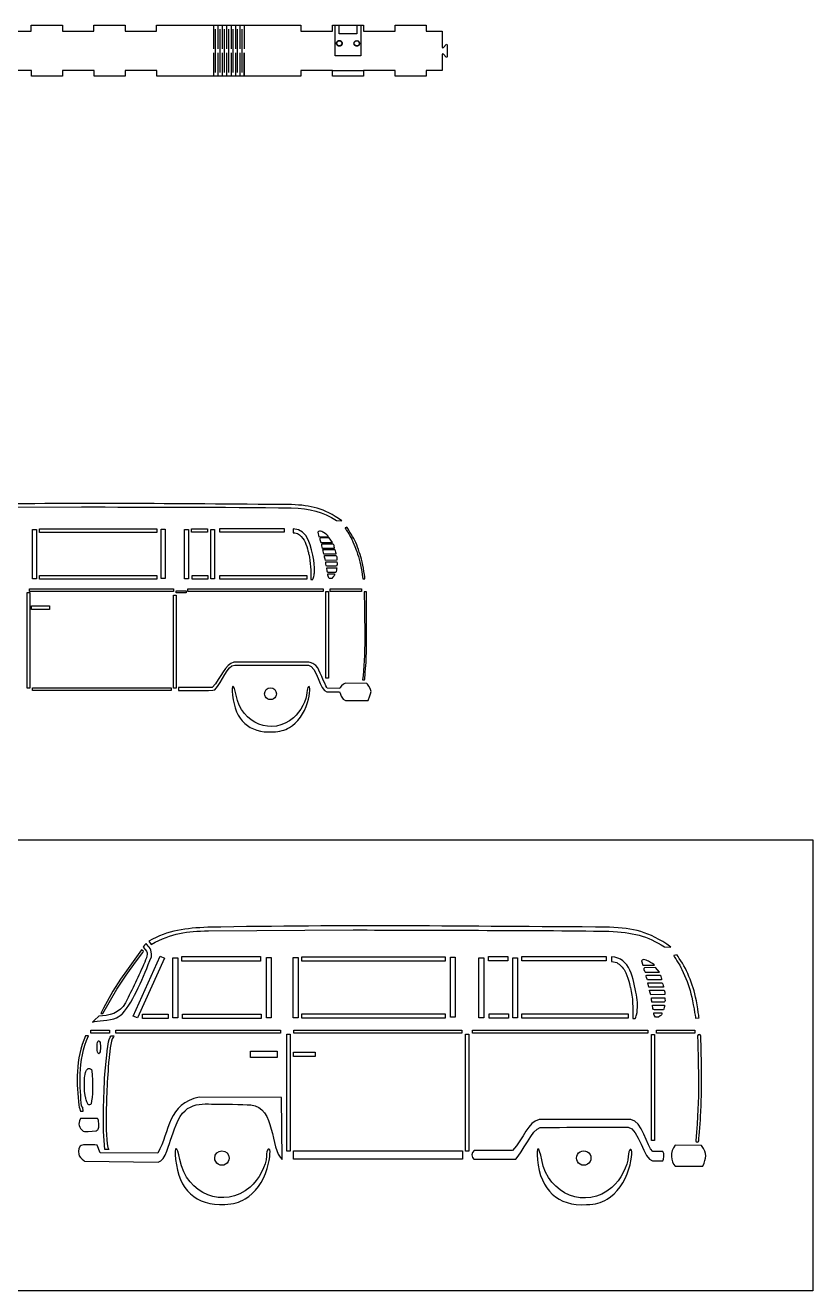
# Model space of a CAD drawing. Extents: x 299 to 1400, y -639 to 740.
# Drawn here: x 998 to 1400, y -639 to 6 of the extents above; entities that cross this region are included whole.
import ezdxf

# ---------------------------------------------------------------- set-up
doc = ezdxf.new("R2010")
doc.units = 0
doc.layers.add('Calque_1', color=7, linetype='CONTINUOUS')
doc.layers.add('Generic_Box', color=7, linetype='CONTINUOUS')

msp = doc.modelspace()

# ---------------------------------------------------------------- linework, layer by layer
at = {"layer": 'Calque_1', "color": 3}
for p, q in [((1156.00723, -9.399829), (1156.00723, 6.10017)), ((1156.00723, 6.10017), (1169.20723, 6.10017)), ((1158.157239, 1.706167), (1158.157239, 6.10014)), ((1158.157239, 6.10014), (1167.05724, 6.10014)), ((1167.05724, 1.706167), (1158.157239, 1.706167)), ((1167.05724, 6.10014), (1167.05724, 1.706167)), ((1169.20723, 6.10017), (1169.20723, -9.399829)), ((1158.20208, -4.56476), (1158.20208, -4.56476)), ((1167.08378, -4.59534), (1167.08378, -4.59534)), ((1169.20723, -9.399829), (1156.00723, -9.399829)), ((1154.6572, -16.89984), (1170.557231, -16.89984)), ((1154.6572, -19.899826), (1154.6572, -16.89984)), ((1170.557231, -16.89984), (1170.557231, -19.899826)), ((1170.557231, -19.899826), (1154.6572, -19.899826))]:
    msp.add_line(p, q, dxfattribs=at)
at = {"layer": 'Calque_1', "color": 1}
for p, q in [((1158.20208, -4.41476), (1158.20208, -4.41476)), ((1167.08378, -4.44534), (1167.08378, -4.44534))]:
    msp.add_line(p, q, dxfattribs=at)
at = {"layer": 'Calque_1', "color": 3}
for points in [[(1156.946343, -3.83976), (1156.687326, -3.391128), (1156.687326, -2.838392), (1156.946343, -2.38976)], [(1156.946343, -2.38976), (1157.205361, -1.941128), (1157.684045, -1.66476), (1158.20208, -1.66476)], [(1158.20208, -4.56476), (1157.684045, -4.56476), (1157.205361, -4.288392), (1156.946343, -3.83976)], [(1158.20208, -1.66476), (1158.720115, -1.66476), (1159.198799, -1.941128), (1159.457817, -2.38976)], [(1159.457817, -3.83976), (1159.198799, -4.288392), (1158.720115, -4.56476), (1158.20208, -4.56476)], [(1159.457817, -2.38976), (1159.716834, -2.838392), (1159.716834, -3.391128), (1159.457817, -3.83976)], [(1165.828043, -3.87034), (1165.569026, -3.421708), (1165.569026, -2.868972), (1165.828043, -2.42034)], [(1165.828043, -2.42034), (1166.087061, -1.971708), (1166.565745, -1.69534), (1167.08378, -1.69534)], [(1167.08378, -4.59534), (1166.565745, -4.59534), (1166.087061, -4.318972), (1165.828043, -3.87034)], [(1167.08378, -1.69534), (1167.601815, -1.69534), (1168.080499, -1.971708), (1168.339517, -2.42034)], [(1168.339517, -3.87034), (1168.080499, -4.318972), (1167.601815, -4.59534), (1167.08378, -4.59534)], [(1168.339517, -2.42034), (1168.598534, -2.868972), (1168.598534, -3.421708), (1168.339517, -3.87034)]]:
    msp.add_open_spline(points, degree=3, dxfattribs=at)
at = {"layer": 'Calque_1', "color": 1}
for points in [[(1157.076247, -3.76476), (1156.844024, -3.362539), (1156.844024, -2.866981), (1157.076247, -2.46476)], [(1157.076247, -2.46476), (1157.30847, -2.062539), (1157.737635, -1.81476), (1158.20208, -1.81476)], [(1158.20208, -4.41476), (1157.737635, -4.41476), (1157.30847, -4.166981), (1157.076247, -3.76476)], [(1158.20208, -1.81476), (1158.666525, -1.81476), (1159.09569, -2.062539), (1159.327913, -2.46476)], [(1159.327913, -3.76476), (1159.09569, -4.166981), (1158.666525, -4.41476), (1158.20208, -4.41476)], [(1159.327913, -2.46476), (1159.560136, -2.866981), (1159.560136, -3.362539), (1159.327913, -3.76476)], [(1165.957947, -3.79534), (1165.725724, -3.393119), (1165.725724, -2.897561), (1165.957947, -2.49534)], [(1165.957947, -2.49534), (1166.19017, -2.093119), (1166.619335, -1.84534), (1167.08378, -1.84534)], [(1167.08378, -4.44534), (1166.619335, -4.44534), (1166.19017, -4.197561), (1165.957947, -3.79534)], [(1167.08378, -1.84534), (1167.548225, -1.84534), (1167.97739, -2.093119), (1168.209613, -2.49534)], [(1168.209613, -3.79534), (1167.97739, -4.197561), (1167.548225, -4.44534), (1167.08378, -4.44534)], [(1168.209613, -2.49534), (1168.441836, -2.897561), (1168.441836, -3.393119), (1168.209613, -3.79534)]]:
    msp.add_open_spline(points, degree=3, dxfattribs=at)
at = {"layer": 'Generic_Box', "color": 1}
for p, q in [((984.84927, 3.100168), (1000.94927, 3.100168)), ((1000.94927, 3.100168), (1000.94927, 6.100168)), ((1000.94927, 6.100168), (1016.84927, 6.100168)), ((1016.84927, 6.100168), (1016.84927, 3.100168)), ((1016.84927, 3.100168), (1032.94927, 3.100168)), ((1032.94927, 3.100168), (1032.94927, 6.100168)), ((1032.94927, 6.100168), (1048.84927, 6.100168)), ((1048.84927, 6.100168), (1048.84927, 3.100168)), ((1048.84927, 3.100168), (1064.94927, 3.100168)), ((1064.94927, 3.100168), (1064.94927, 6.100168)), ((1064.94927, 6.100168), (1093.94927, 6.100168)), ((1093.94927, 6.100168), (1109.65727, 6.100168)), ((1093.94927, 6.100168), (1093.94927, -5.899832)), ((1095.07127, -17.899832), (1095.07127, 4.100168)), ((1096.19327, 6.100168), (1096.19327, -5.899832)), ((1097.31527, -17.899832), (1097.31527, 4.100168)), ((1098.43727, 6.100168), (1098.43727, -5.899832)), ((1099.55927, -17.899832), (1099.55927, 4.100168)), ((1100.68127, 6.100168), (1100.68127, -5.899832)), ((1101.80327, -17.899832), (1101.80327, 4.100168)), ((1102.92527, 6.100168), (1102.92527, -5.899832)), ((1104.04727, -17.899832), (1104.04727, 4.100168)), ((1105.16927, 6.100168), (1105.16927, -5.899832)), ((1106.29127, -17.899832), (1106.29127, 4.100168)), ((1107.41327, 6.100168), (1107.41327, -5.899832)), ((1108.53527, -17.899832), (1108.53527, 4.100168)), ((1109.65727, 6.100168), (1138.55727, 6.100168)), ((1109.65727, 6.100168), (1109.65727, -5.899832)), ((1138.55727, 6.100168), (1138.55727, 3.100168)), ((1138.55727, 3.100168), (1154.65727, 3.100168)), ((1154.65727, 3.100168), (1154.65727, 6.100168)), ((1154.65727, 6.100168), (1170.55727, 6.100168)), ((1170.55727, 6.100168), (1170.55727, 3.100168)), ((1170.55727, 3.100168), (1186.65727, 3.100168)), ((1186.65727, 3.100168), (1186.65727, 6.100168)), ((1186.65727, 6.100168), (1202.55727, 6.100168)), ((1202.55727, 6.100168), (1202.55727, 3.100168)), ((1202.55727, 3.100168), (1210.65727, 3.100168)), ((1210.65727, 3.100168), (1210.65727, 3.100168)), ((1210.65727, 3.100168), (1210.65727, 0.100168)), ((1210.65727, 0.100168), (1210.65727, -1.899832)), ((1210.65727, -1.899832), (1210.65727, -4.974832)), ((1211.34327, -5.224832), (1212.66527, -3.648832)), ((1213.16527, -3.826832), (1213.16527, -9.976832)), ((1093.94927, -7.899832), (1093.94927, -19.899832)), ((1096.19327, -7.899832), (1096.19327, -19.899832)), ((1098.43727, -7.899832), (1098.43727, -19.899832)), ((1100.68127, -7.899832), (1100.68127, -19.899832)), ((1102.92527, -7.899832), (1102.92527, -19.899832)), ((1105.16927, -7.899832), (1105.16927, -19.899832)), ((1107.41327, -7.899832), (1107.41327, -19.899832)), ((1109.65727, -7.899832), (1109.65727, -19.899832)), ((1109.65727, -19.899832), (1109.65727, -7.899832)), ((1210.65727, -8.828832), (1210.65727, -11.903832)), ((1210.65727, -11.903832), (1210.65727, -16.899832)), ((1212.66527, -10.154832), (1211.34327, -8.578832)), ((1001.04927, -16.899832), (984.94927, -16.899832)), ((1001.04927, -19.899832), (1001.04927, -16.899832)), ((1033.04927, -16.899832), (1016.94927, -16.899832)), ((1016.94927, -16.899832), (1016.94927, -19.899832)), ((1033.04927, -19.899832), (1033.04927, -16.899832)), ((1065.04927, -16.899832), (1048.94927, -16.899832)), ((1048.94927, -16.899832), (1048.94927, -19.899832)), ((1065.04927, -19.899832), (1065.04927, -16.899832)), ((1154.65727, -16.899832), (1138.55727, -16.899832)), ((1138.55727, -16.899832), (1138.55727, -19.899832)), ((1154.65727, -19.899832), (1154.65727, -16.899832)), ((1186.65727, -16.899832), (1170.55727, -16.899832)), ((1170.55727, -16.899832), (1170.55727, -19.899832)), ((1186.65727, -19.899832), (1186.65727, -16.899832)), ((1210.65727, -16.899832), (1202.55727, -16.899832)), ((1202.55727, -16.899832), (1202.55727, -19.899832)), ((1016.94927, -19.899832), (1001.04927, -19.899832)), ((1048.94927, -19.899832), (1033.04927, -19.899832)), ((1093.94927, -19.899832), (1065.04927, -19.899832)), ((1109.65727, -19.899832), (1093.94927, -19.899832)), ((1138.55727, -19.899832), (1109.65727, -19.899832)), ((1170.55727, -19.899832), (1154.65727, -19.899832)), ((1202.55727, -19.899832), (1186.65727, -19.899832)), ((966.20162, -239.8259), (1026.5833, -239.47154)), ((1001.6025, -251.02686), (1003.586875, -251.02686)), ((1001.6025, -276.162278), (1001.6025, -251.02686)), ((1003.586875, -251.02686), (1003.586875, -276.162278)), ((1005.227613, -252.518844), (1005.227613, -250.67621)), ((1005.227613, -250.67621), (1065.1368, -250.67621)), ((1065.1368, -250.67621), (1065.1368, -252.518844)), ((1067.2841, -250.82642), (1069.268475, -250.82642)), ((1067.2841, -275.961838), (1067.2841, -250.82642)), ((1069.268475, -250.82642), (1069.268475, -275.961838)), ((1079.2444, -251.09369), (1081.228775, -251.09369)), ((1079.2444, -276.229108), (1079.2444, -251.09369)), ((1081.228775, -251.09369), (1081.228775, -276.229108)), ((1082.744496, -252.464481), (1082.744496, -250.62183)), ((1082.744496, -250.62183), (1090.8549, -250.62183)), ((1090.8549, -250.62183), (1090.8549, -252.464481)), ((1092.541, -251.09363), (1094.525375, -251.09363)), ((1092.541, -276.229048), (1092.541, -251.09363)), ((1094.525375, -251.09363), (1094.525375, -276.229048)), ((1097.154749, -252.369991), (1097.154749, -250.52734)), ((1097.154749, -250.52734), (1130.0698, -250.52734)), ((1130.0698, -250.52734), (1130.0698, -252.369991)), ((1134.6373, -250.78719), (1134.6373, -252.72433)), ((1134.6373, -250.78719), (1134.6373, -250.78719)), ((1156.7961, -246.53494), (1159.5364, -246.62944)), ((1162.0545, -249.86362), (1161.0856, -250.19769)), ((1065.1368, -252.518844), (1005.227613, -252.518844)), ((1090.8549, -252.464481), (1082.744496, -252.464481)), ((1130.0698, -252.369991), (1097.154749, -252.369991)), ((1147.1795, -252.33415), (1147.7539, -254.71225)), ((1147.7539, -254.71225), (1152.5961, -254.59378)), ((1153.0707, -255.26044), (1148.5456, -255.26644)), ((1148.8223, -257.636), (1154.7775, -257.634)), ((1148.8223, -257.63525), (1148.8223, -257.636)), ((1154.7775, -257.634), (1153.0707, -255.26044)), ((1149.3258, -259.35165), (1149.1823, -258.78607)), ((1149.6599, -260.75482), (1149.3258, -259.35165)), ((1149.3782, -258.39691), (1155.0888, -258.39951)), ((1155.6066, -260.77152), (1149.6599, -260.75482)), ((1150.328, -263.56076), (1149.836, -261.25116)), ((1149.836, -261.25116), (1155.9073, -261.25516)), ((1156.375, -263.57786), (1150.328, -263.56076)), ((1150.5661, -264.35891), (1156.6369, -264.35673)), ((1155.9073, -261.25516), (1155.9073, -261.25596)), ((1156.8906, -266.70944), (1151.1501, -266.82755)), ((1151.3535, -267.4982), (1156.9655, -267.5253)), ((1151.3535, -267.49825), (1151.3535, -267.4982)), ((1156.7256, -269.82774), (1151.5875, -269.82774)), ((1151.8698, -270.51773), (1156.8434, -270.52473)), ((1151.9179, -272.34403), (1151.8698, -270.51773)), ((1003.586875, -276.162278), (1001.6025, -276.162278)), ((1005.227613, -276.371444), (1005.227613, -274.52881)), ((1005.227613, -274.52881), (1065.1368, -274.52881)), ((1065.1368, -276.371444), (1005.227613, -276.371444)), ((1065.1368, -274.52881), (1065.1368, -276.371444)), ((1069.268475, -275.961838), (1067.2841, -275.961838)), ((1081.228775, -276.229108), (1079.2444, -276.229108)), ((1083.051596, -276.418701), (1083.051596, -274.57605)), ((1083.051596, -274.57605), (1091.162, -274.57605)), ((1091.162, -276.418701), (1083.051596, -276.418701)), ((1091.162, -274.57605), (1091.162, -276.418701)), ((1094.525375, -276.229048), (1092.541, -276.229048)), ((1097.202041, -276.418761), (1097.202041, -274.57611)), ((1097.202041, -274.57611), (1141.6926, -274.57611)), ((1141.6926, -276.418761), (1097.202041, -276.418761)), ((1141.6926, -274.57611), (1141.6926, -276.418761)), ((1143.6142, -276.53683), (1144.6064, -276.53683)), ((1156.3876, -272.98588), (1152.5685, -272.96518)), ((1154.364, -275.98584), (1153.089, -275.99484)), ((1154.9538, -275.32032), (1154.364, -275.98584)), ((1155.7567, -273.73738), (1155.7567, -273.73756)), ((1170.2229, -276.29), (1171.2753, -276.2733)), ((998.9198, -283.10522), (1000.256148, -283.10522)), ((998.9198, -331.881908), (998.9198, -283.10522)), ((1000.0778, -281.33508), (1073.569255, -281.33508)), ((1000.0778, -282.63508), (1000.0778, -281.33508)), ((1073.569255, -282.63508), (1000.0778, -282.63508)), ((1000.256148, -283.10522), (1000.256148, -331.881908)), ((1073.569255, -281.33508), (1073.569255, -282.63508)), ((1074.952, -282.37836), (1080.000228, -282.37836)), ((1074.952, -283.364384), (1074.952, -282.37836)), ((1080.000228, -283.364384), (1074.952, -283.364384)), ((1080.000228, -282.37836), (1080.000228, -283.364384)), ((1080.8918, -281.33508), (1149.898018, -281.33508)), ((1080.8918, -282.63508), (1080.8918, -281.33508)), ((1149.898018, -282.63508), (1080.8918, -282.63508)), ((1149.898018, -281.33508), (1149.898018, -282.63508)), ((1151.3691, -282.64288), (1152.6691, -282.64288)), ((1151.3691, -326.883858), (1151.3691, -282.64288)), ((1152.6691, -282.64288), (1152.6691, -326.883858)), ((1153.4417, -281.33508), (1169.552935, -281.33508)), ((1153.4417, -282.63508), (1153.4417, -281.33508)), ((1169.552935, -282.63508), (1153.4417, -282.63508)), ((1169.552935, -281.33508), (1169.552935, -282.63508)), ((1171.9775, -282.83768), (1170.8578, -282.90448)), ((1001.1208, -289.9621), (1010.286695, -289.9621)), ((1001.1208, -291.81675), (1001.1208, -289.9621)), ((1010.286695, -289.9621), (1010.286695, -291.81675)), ((1073.6193, -284.47357), (1074.955648, -284.47357)), ((1073.6193, -331.881907), (1073.6193, -284.47357)), ((1074.955648, -284.47357), (1074.955648, -331.881907)), ((1010.286695, -291.81675), (1001.1208, -291.81675)), ((1142.6985, -318.732), (1104.3775, -318.729)), ((1152.6691, -326.883858), (1151.3691, -326.883858)), ((1170.0945, -327.67243), (1171.112, -327.68143)), ((1170.0945, -327.67243), (1170.0945, -327.67243)), ((1000.256148, -331.881908), (998.9198, -331.881908)), ((1001.6747, -331.77258), (1072.356249, -331.77258)), ((1001.6747, -333.07258), (1001.6747, -331.77258)), ((1072.356249, -333.07258), (1001.6747, -333.07258)), ((1072.356249, -331.77258), (1072.356249, -333.07258)), ((1074.955648, -331.881907), (1073.6193, -331.881907)), ((1076.1704, -331.64699), (1076.1393, -333.08465)), ((1093.3125, -331.67939), (1076.1704, -331.64699)), ((1126.08561, -334.79242), (1126.08561, -334.79242)), ((1151.7872, -333.75281), (1158.3461, -333.88645)), ((1158.463, -332.09908), (1151.9376, -332.03918)), ((1172.2274, -329.5099), (1161.3362, -329.4932)), ((1132.7778, -351.99238), (1132.7778, -351.99237)), ((969.84344, -409.36267), (1399.74343, -409.36267)), ((1399.74343, -409.36267), (1399.74343, -639.26268)), ((1091.48076, -455.682063), (1165.1729, -455.249551)), ((1060.992015, -461.059508), (1062.130806, -462.659763)), ((1324.089588, -463.870737), (1327.433955, -463.986079)), ((1057.265284, -465.48692), (1050.435712, -474.947095)), ((1053.010232, -499.206518), (1066.843084, -468.709516)), ((1054.105325, -471.766506), (1057.856465, -466.750963)), ((1069.060015, -469.651341), (1055.227163, -500.148343)), ((1058.325357, -466.139337), (1057.265284, -465.48692)), ((1057.856465, -466.750963), (1058.325357, -466.139337)), ((1066.843084, -468.709516), (1069.060015, -469.651341)), ((1073.29745, -469.488386), (1075.719257, -469.488386)), ((1073.29745, -500.167254), (1073.29745, -469.488386)), ((1075.719257, -469.488386), (1075.719257, -500.167254)), ((1077.810202, -471.137729), (1077.810202, -468.888693)), ((1077.810202, -468.888693), (1117.980991, -468.888693)), ((1117.980991, -468.888693), (1117.980991, -471.137729)), ((1121.061378, -469.349152), (1123.483185, -469.349152)), ((1121.061378, -500.028021), (1121.061378, -469.349152)), ((1123.483185, -469.349152), (1123.483185, -500.028021)), ((1134.685252, -469.353324), (1137.10706, -469.353324)), ((1134.685252, -500.032193), (1134.685252, -469.353324)), ((1137.10706, -469.353324), (1137.10706, -500.032193)), ((1139.109723, -471.174359), (1139.109723, -468.925344)), ((1139.109723, -468.925344), (1212.22519, -468.925344)), ((1212.22519, -468.925344), (1212.22519, -471.174359)), ((1214.845715, -469.10868), (1217.267522, -469.10868)), ((1214.845715, -499.787548), (1214.845715, -469.10868)), ((1217.267522, -469.10868), (1217.267522, -499.787548)), ((1229.442523, -469.434898), (1231.86433, -469.434898)), ((1229.442523, -500.113767), (1229.442523, -469.434898)), ((1231.86433, -469.434898), (1231.86433, -500.113767)), ((1234.243356, -471.108005), (1234.243356, -468.858969)), ((1234.243356, -468.858969), (1244.141604, -468.858969)), ((1244.141604, -471.108005), (1234.243356, -471.108005)), ((1244.141604, -468.858969), (1244.141604, -471.108005)), ((1246.728567, -469.434824), (1249.150374, -469.434824)), ((1246.728567, -500.113692), (1246.728567, -469.434824)), ((1249.150374, -469.434824), (1249.150374, -500.113692)), ((1251.301083, -470.992685), (1251.301083, -468.743649)), ((1251.301083, -468.743649), (1294.411824, -468.743649)), ((1294.411824, -470.992685), (1251.301083, -470.992685)), ((1294.411824, -468.743649), (1294.411824, -470.992685)), ((1297.04614, -469.060793), (1297.04614, -471.425156)), ((1297.04675, -469.060793), (1297.04614, -469.060793)), ((1312.353121, -470.948925), (1313.054141, -473.322332)), ((1330.507141, -467.933536), (1328.795476, -468.341283)), ((1050.435712, -474.947095), (1046.562285, -480.370409)), ((1049.416402, -478.290798), (1054.105325, -471.766506)), ((1117.980991, -471.137729), (1077.810202, -471.137729)), ((1212.22519, -471.174359), (1139.109723, -471.174359)), ((1313.054141, -473.322332), (1318.963747, -473.177735)), ((1319.509527, -474.515335), (1313.986922, -474.522659)), ((1314.324617, -476.885643), (1321.592571, -476.883202)), ((1314.324617, -476.884728), (1314.324617, -476.885643)), ((1321.592571, -476.883202), (1319.509527, -474.515335)), ((1046.562285, -480.370409), (1042.647973, -486.48693)), ((1044.60519, -485.549065), (1049.416402, -478.290798)), ((1314.972548, -479.50976), (1314.797415, -478.819457)), ((1315.380296, -480.693223), (1314.972548, -479.50976)), ((1315.036499, -478.344471), (1322.005934, -478.347632)), ((1322.637876, -480.713606), (1315.380296, -480.693223)), ((1316.195671, -484.492152), (1315.595215, -482.202352)), ((1315.595215, -482.202352), (1323.004862, -482.207234)), ((1323.004862, -482.207234), (1323.004862, -482.208211)), ((1037.592185, -497.822874), (1044.60519, -485.549065)), ((1042.647973, -486.48693), (1037.795998, -495.213169)), ((1323.575661, -484.513024), (1316.195671, -484.492152)), ((1316.486257, -485.945317), (1323.895294, -485.942656)), ((1324.204919, -488.285074), (1317.198993, -488.429232)), ((1317.44723, -489.857992), (1324.29633, -489.891069)), ((1317.44723, -489.858053), (1317.44723, -489.857992)), ((1037.795998, -495.213169), (1036.450465, -497.822874)), ((1324.003547, -492.17213), (1317.732813, -492.17213)), ((1318.077343, -493.601854), (1324.147315, -493.610398)), ((1318.136046, -495.301766), (1318.077343, -493.601854)), ((1323.591039, -496.085171), (1318.930063, -496.059906)), ((1033.31101, -501.288863), (1032.16929, -502.226729)), ((1035.471918, -499.168498), (1033.31101, -501.288863)), ((1036.450465, -497.822874), (1037.592185, -497.822874)), ((1044.544046, -500.085981), (1044.544046, -500.085981)), ((1055.227163, -500.148343), (1053.010232, -499.206518)), ((1057.700494, -500.518154), (1057.700494, -498.269118)), ((1057.700494, -498.269118), (1070.770166, -498.269118)), ((1070.770166, -500.518154), (1057.700494, -500.518154)), ((1070.770166, -498.269118), (1070.770166, -500.518154)), ((1075.719257, -500.167254), (1073.29745, -500.167254)), ((1078.218073, -500.496922), (1078.218073, -498.247886)), ((1078.218073, -498.247886), (1118.388862, -498.247886)), ((1118.388862, -500.496922), (1078.218073, -500.496922)), ((1118.388862, -498.247886), (1118.388862, -500.496922)), ((1123.483185, -500.028021), (1121.061378, -500.028021)), ((1137.10706, -500.032193), (1134.685252, -500.032193)), ((1139.109723, -500.287493), (1139.109723, -498.038478)), ((1139.109723, -498.038478), (1212.22519, -498.038478)), ((1212.22519, -500.287493), (1139.109723, -500.287493)), ((1212.22519, -498.038478), (1212.22519, -500.287493)), ((1217.267522, -499.787548), (1214.845715, -499.787548)), ((1231.86433, -500.113767), (1229.442523, -500.113767)), ((1234.618153, -500.345175), (1234.618153, -498.096139)), ((1234.618153, -498.096139), (1244.5164, -498.096139)), ((1244.5164, -500.345175), (1234.618153, -500.345175)), ((1244.5164, -498.096139), (1244.5164, -500.345175)), ((1249.150374, -500.113692), (1246.728567, -500.113692)), ((1251.358716, -500.345249), (1251.358716, -498.096213)), ((1251.358716, -498.096213), (1305.656698, -498.096213)), ((1305.656698, -500.345249), (1251.358716, -500.345249)), ((1305.656698, -498.096213), (1305.656698, -500.345249)), ((1308.001892, -500.489346), (1309.212811, -500.489346)), ((1321.12136, -499.816839), (1319.565301, -499.827824)), ((1321.976155, -499.118245), (1321.12136, -499.816839)), ((1322.821064, -497.601662), (1322.821064, -497.601882)), ((1339.946987, -500.188079), (1341.760558, -500.167696)), ((1030.192424, -509.345646), (1028.747791, -509.346158)), ((1031.376615, -506.345832), (1040.832927, -506.345832)), ((1031.376615, -507.932523), (1031.376615, -506.345832)), ((1040.832927, -507.932523), (1031.376615, -507.932523)), ((1040.832927, -506.345832), (1040.832927, -507.932523)), ((1041.786709, -509.284924), (1043.213768, -509.32569)), ((1044.123361, -506.345832), (1128.194671, -506.345832)), ((1044.123361, -507.932538), (1044.123361, -506.345832)), ((1128.194671, -507.932538), (1044.123361, -507.932538)), ((1128.194671, -506.345832), (1128.194671, -507.932538)), ((1131.411305, -508.506366), (1133.042234, -508.506366)), ((1131.411305, -568.040434), (1131.411305, -508.506366)), ((1133.042234, -508.506366), (1133.042234, -568.040434)), ((1135.026365, -506.345832), (1220.721326, -506.345832)), ((1135.026365, -507.89999), (1135.026365, -506.345832)), ((1220.721326, -507.89999), (1135.026365, -507.89999)), ((1220.721326, -506.345832), (1220.721326, -507.89999)), ((1222.577435, -508.44649), (1224.208312, -508.44649)), ((1222.577435, -568.040439), (1222.577435, -508.44649)), ((1224.208312, -508.44649), (1224.208312, -568.040439)), ((1226.205921, -506.345832), (1315.670858, -506.345832)), ((1226.205921, -507.932542), (1226.205921, -506.345832)), ((1315.670858, -507.932542), (1226.205921, -507.932542)), ((1315.670858, -506.345832), (1315.670858, -507.932542)), ((1317.466391, -508.587921), (1319.052961, -508.587921)), ((1317.466391, -562.585955), (1317.466391, -508.587921)), ((1319.052961, -508.587921), (1319.052961, -562.585955)), ((1319.99575, -506.345832), (1339.658518, -506.345832)), ((1319.99575, -507.932538), (1319.99575, -506.345832)), ((1339.658518, -507.932538), (1319.99575, -507.932538)), ((1339.658518, -506.345832), (1339.658518, -507.932538)), ((1036.327888, -515.112544), (1036.327888, -515.112544)), ((1042.357508, -510.752847), (1042.357142, -510.752847)), ((1038.550717, -528.874413), (1039.671934, -517.477309)), ((1112.890421, -517.089276), (1126.437019, -517.089276)), ((1112.890421, -520.413152), (1112.890421, -517.089276)), ((1126.437019, -520.413152), (1112.890421, -520.413152)), ((1126.437019, -517.089276), (1126.437019, -520.413152)), ((1134.743223, -517.619371), (1145.929632, -517.619371)), ((1134.743223, -519.883052), (1134.743223, -517.619371)), ((1145.929632, -519.883052), (1134.743223, -519.883052)), ((1145.929632, -517.619371), (1145.929632, -519.883052)), ((1030.07636, -525.999631), (1030.075872, -525.999619)), ((1128.638835, -540.720019), (1086.723858, -540.556918)), ((1129.031694, -572.341237), (1128.638835, -540.720019)), ((1026.101636, -547.637119), (1027.420808, -547.650545)), ((1027.420808, -547.650545), (1027.363448, -545.791816)), ((1037.81638, -558.131744), (1037.837127, -547.264731)), ((1026.163635, -551.524135), (1026.163635, -551.524086)), ((1306.884215, -551.990706), (1260.116043, -551.986883)), ((1038.611495, -567.224951), (1037.81638, -558.131744)), ((1036.165127, -568.937532), (1034.581974, -565.012228)), ((1040.650115, -567.306483), (1038.611495, -567.224951)), ((1134.77349, -567.906966), (1221.035923, -567.906966)), ((1134.77349, -572.186756), (1134.77349, -567.906966)), ((1221.035923, -567.906966), (1221.035923, -572.186756)), ((1246.611893, -567.793053), (1226.952463, -567.739593)), ((1319.052961, -562.585955), (1317.466391, -562.585955)), ((1342.922293, -565.145121), (1329.630622, -565.125055)), ((1340.038031, -562.781978), (1340.038031, -562.781978)), ((1028.173575, -573.142194), (1065.684966, -573.631535)), ((1065.654455, -569.105101), (1036.165127, -568.937532)), ((1101.975199, -571.592849), (1101.975199, -571.592849)), ((1133.042234, -568.040434), (1131.411305, -568.040434)), ((1221.035923, -572.186756), (1134.77349, -572.186756)), ((1224.208312, -568.040439), (1222.577435, -568.040439)), ((1226.8281, -572.155019), (1248.242887, -572.155019)), ((1286.609329, -571.592849), (1286.609329, -571.592849)), ((1317.976412, -572.970122), (1323.265182, -573.003687)), ((1323.207821, -568.34574), (1318.160088, -568.232717)), ((1110.155541, -592.423009), (1110.155541, -592.422996)), ((1294.776735, -592.586134), (1294.776735, -592.586122)), ((1399.74343, -639.26268), (969.84344, -639.26268))]:
    msp.add_line(p, q, dxfattribs=at)
for points in [[(1210.65727, -4.974832), (1210.65727, -5.336832), (1211.11127, -5.501832), (1211.34327, -5.224832)], [(1212.66527, -3.648832), (1212.83227, -3.448832), (1213.16527, -3.568832), (1213.16527, -3.826832)], [(1211.34327, -8.578832), (1211.10927, -8.300832), (1210.65727, -8.465832), (1210.65727, -8.828832)], [(1213.16527, -9.976832), (1213.16527, -10.236832), (1212.84227, -10.354832), (1212.66527, -10.154832)], [(1133.7868, -238.31396), (1071.8889, -237.96844), (1024.0715, -237.283), (965.89452, -238.38486)], [(1159.5364, -246.62944), (1149.9975, -239.95709), (1143.9037, -238.84647), (1133.7868, -238.31396)], [(1026.5833, -239.47154), (1057.6572, -239.71164), (1099.9025, -239.52964), (1133.6, -240.02817)], [(1133.6, -240.02817), (1143.3819, -240.42211), (1149.6228, -241.97279), (1156.7961, -246.53494)], [(1145.1509, -266.67318), (1143.7523, -260.19269), (1142.5509, -250.86638), (1134.6373, -250.78719)], [(1161.0856, -250.19769), (1161.0856, -250.19769), (1163.5829, -253.99863), (1164.5601, -256.04419)], [(1166.0301, -256.57876), (1164.9209, -254.22587), (1162.0545, -249.86362), (1162.0545, -249.86362)], [(1134.6373, -252.72433), (1134.6373, -252.72433), (1136.1932, -252.79433), (1136.8579, -253.14955)], [(1136.8579, -253.14955), (1138.2624, -253.90014), (1139.3785, -255.19457), (1140.2124, -256.55132)], [(1140.2124, -256.55132), (1141.5084, -258.66009), (1142.5748, -263.59114), (1142.5748, -263.59114)], [(1148.0563, -251.90153), (1147.7956, -251.90653), (1147.1795, -252.33415), (1147.1795, -252.33415)], [(1150.1715, -252.58591), (1149.6424, -252.31528), (1148.7972, -251.88827), (1148.0563, -251.90153)], [(1148.2567, -255.67594), (1148.1445, -256.14824), (1148.5232, -257.00859), (1148.8223, -257.63525)], [(1148.5456, -255.26644), (1148.2497, -255.26686), (1148.2493, -255.52019), (1148.2567, -255.67594)], [(1152.5961, -254.59378), (1152.5961, -254.59378), (1151.2254, -253.12501), (1150.1715, -252.58591)], [(1164.5601, -256.04419), (1166.1063, -259.2808), (1167.3719, -262.66932), (1168.3019, -266.13363)], [(1169.5046, -266.20047), (1168.5991, -262.91294), (1167.4842, -259.66313), (1166.0301, -256.57876)], [(1142.5748, -263.59114), (1143.6361, -267.88079), (1143.6142, -272.16201), (1143.6142, -276.53683)], [(1149.1823, -258.78607), (1149.1613, -258.70427), (1149.2283, -258.39684), (1149.3782, -258.39691)], [(1151.1501, -266.82755), (1150.9077, -265.98575), (1150.6743, -265.58679), (1150.5661, -264.35891)], [(1155.0888, -258.39951), (1155.4371, -259.37799), (1155.5487, -260.01784), (1155.6066, -260.77152)], [(1155.9073, -261.25596), (1156.237, -262.00785), (1156.3933, -263.24661), (1156.375, -263.57786)], [(1156.6369, -264.35673), (1157.0432, -265.16418), (1156.9643, -265.84402), (1156.8906, -266.70944)], [(1145.5041, -272.85156), (1145.5041, -272.85156), (1145.4521, -268.68387), (1145.1509, -266.67318)], [(1151.5875, -269.82774), (1151.4985, -269.35764), (1151.2034, -268.06563), (1151.3535, -267.49825)], [(1156.8434, -270.52473), (1156.8874, -271.45828), (1156.6432, -272.16618), (1156.3876, -272.98588)], [(1156.9655, -267.5253), (1157.0125, -268.41568), (1157.1754, -269.29822), (1156.7256, -269.82774)], [(1168.3019, -266.13363), (1169.1924, -269.45076), (1170.2229, -276.29), (1170.2229, -276.29)], [(1171.2753, -276.2733), (1171.2753, -276.2733), (1170.4081, -269.48105), (1169.5046, -266.20047)], [(1144.6064, -276.53683), (1144.6064, -276.53683), (1145.0358, -275.51328), (1145.1734, -274.97767)], [(1145.1734, -274.97767), (1145.3519, -274.28302), (1145.5041, -272.85156), (1145.5041, -272.85156)], [(1152.5685, -272.96518), (1152.1302, -272.81792), (1152.1216, -272.73706), (1151.9179, -272.34403)], [(1153.089, -275.99484), (1152.5657, -275.2356), (1152.2835, -274.55127), (1152.3086, -273.70538)], [(1152.3086, -273.70538), (1153.4496, -273.63608), (1154.7304, -273.67088), (1155.7567, -273.73738)], [(1155.7567, -273.73756), (1155.8167, -274.45557), (1155.387, -274.79233), (1154.9538, -275.32032)], [(1170.8578, -282.90448), (1171.0735, -297.408), (1171.6895, -316.2122), (1170.0945, -327.67243)], [(1171.9771, -305.82285), (1172.1803, -297.35981), (1171.9771, -290.91229), (1171.9775, -282.83768)], [(1171.9101, -317.44909), (1172.0721, -313.577), (1171.9771, -305.82285), (1171.9771, -305.82285)], [(1104.3775, -318.729), (1099.8892, -319.64301), (1097.9543, -326.52336), (1093.3125, -331.67939)], [(1094.6488, -332.80927), (1098.6557, -328.6876), (1100.816, -320.26494), (1104.792, -320.28912)], [(1104.792, -320.28912), (1104.792, -320.28912), (1140.4849, -320.16316), (1142.3768, -320.28912)], [(1142.3768, -320.28912), (1146.59, -320.62584), (1148.3738, -333.68326), (1151.7872, -333.75281)], [(1147.1555, -321.55797), (1146.3843, -319.75021), (1142.6985, -318.732), (1142.6985, -318.732)], [(1151.9376, -332.03918), (1151.9376, -332.03918), (1148.3148, -324.2758), (1147.1555, -321.55797)], [(1171.112, -327.68143), (1171.112, -327.68143), (1171.7671, -320.86724), (1171.9101, -317.44909)], [(1076.1393, -333.08465), (1076.1393, -333.08465), (1094.028, -333.44792), (1094.6488, -332.80927)], [(1105.483, -335.58835), (1104.3174, -329.44871), (1103.0324, -329.39241), (1103.6711, -335.50895)], [(1103.6711, -335.50895), (1105.0138, -348.36862), (1112.1447, -354.89341), (1124.1945, -354.28802)], [(1134.8444, -347.06928), (1123.9785, -356.37912), (1108.2637, -350.23427), (1105.483, -335.58835)], [(1120.03799, -334.79242), (1120.037991, -333.122416), (1121.391796, -331.768611), (1123.0618, -331.768611)], [(1121.549895, -337.411116), (1120.614325, -336.870964), (1120.03799, -335.872723), (1120.03799, -334.79242)], [(1123.0618, -331.768611), (1124.731804, -331.768611), (1126.085609, -333.122416), (1126.08561, -334.79242)], [(1126.08561, -334.79242), (1126.08561, -335.872723), (1125.509275, -336.870964), (1124.573705, -337.411116)], [(1141.651, -334.14255), (1141.636, -337.87538), (1138.4048, -344.01876), (1134.8444, -347.06928)], [(1142.4238, -331.22529), (1142.0028, -331.48551), (1141.6552, -332.79838), (1141.651, -334.14255)], [(1141.9611, -339.29796), (1143.3492, -334.61938), (1143.5847, -330.50701), (1142.4238, -331.22529)], [(1158.3461, -333.88645), (1158.3461, -333.88645), (1159.6325, -338.24664), (1161.2861, -338.24628)], [(1161.3362, -329.4932), (1159.8305, -329.4912), (1158.463, -332.09908), (1158.463, -332.09908)], [(1174.3655, -333.58578), (1174.3075, -331.79381), (1172.2274, -329.5099), (1172.2274, -329.5099)], [(1172.8956, -338.17948), (1172.8956, -338.17948), (1174.4141, -335.08967), (1174.3655, -333.58578)], [(1124.573705, -337.411116), (1123.638135, -337.951268), (1122.485465, -337.951268), (1121.549895, -337.411116)], [(1132.7778, -351.99237), (1136.9481, -349.54605), (1140.292, -344.92361), (1141.9611, -339.29796)], [(1161.2861, -338.24628), (1164.1595, -338.24564), (1172.8956, -338.17948), (1172.8956, -338.17948)], [(1124.1945, -354.28802), (1128.0257, -354.09552), (1130.1705, -353.52189), (1132.7778, -351.99238)], [(1091.105964, -453.923211), (1079.983865, -454.430176), (1070.798236, -455.334232), (1060.992015, -461.059508)], [(1062.130806, -462.659763), (1073.230204, -456.536175), (1080.10237, -456.171), (1091.48076, -455.682063)], [(1296.008157, -453.836674), (1220.465589, -453.414952), (1162.107403, -452.578343), (1091.105964, -453.923211)], [(1165.1729, -455.249551), (1203.096677, -455.542603), (1254.654459, -455.320465), (1295.780179, -455.928942)], [(1295.780179, -455.928942), (1307.718384, -456.409763), (1315.335018, -458.302435), (1324.089588, -463.870737)], [(1327.433955, -463.986079), (1315.792316, -455.842186), (1308.355209, -454.486626), (1296.008157, -453.836674)], [(1058.753487, -462.958735), (1058.456798, -463.290735), (1058.060278, -464.100505), (1058.060278, -464.100505)], [(1058.060278, -464.100505), (1061.491174, -467.361235), (1059.996869, -468.047547), (1058.916537, -471.684961)], [(1059.650509, -462.265515), (1059.650509, -462.265515), (1059.005263, -462.676936), (1058.753487, -462.958735)], [(1062.300691, -468.912143), (1062.641193, -464.980663), (1061.096118, -464.019985), (1059.650509, -462.265515)], [(1047.377781, -498.149076), (1053.645952, -491.0176), (1058.075777, -479.353489), (1062.300691, -468.912143)], [(1309.87795, -488.450333), (1308.171045, -480.540614), (1306.70481, -469.157448), (1297.04675, -469.060793)], [(1313.423201, -470.420893), (1313.105033, -470.426996), (1312.353121, -470.948925), (1312.353121, -470.948925)], [(1316.004672, -471.256209), (1315.358938, -470.925893), (1314.327424, -470.404709), (1313.423201, -470.420893)], [(1328.795476, -468.341283), (1328.795476, -468.341283), (1331.843276, -472.980495), (1333.035889, -475.47719)], [(1335.359115, -476.129655), (1334.005405, -473.257851), (1330.507141, -467.933536), (1330.507141, -467.933536)], [(1058.916537, -471.684961), (1055.774397, -478.912714), (1052.654468, -485.408776), (1049.029034, -492.399536)], [(1297.04614, -471.425156), (1297.04614, -471.425156), (1298.94502, -471.510594), (1299.756245, -471.944156)], [(1299.756245, -471.944156), (1301.47035, -472.860284), (1302.832482, -474.440191), (1303.850205, -476.096164)], [(1303.850205, -476.096164), (1305.431893, -478.670009), (1306.733369, -484.68857), (1306.733369, -484.68857)], [(1313.634337, -475.022471), (1313.497404, -475.598934), (1313.959584, -476.119862), (1314.324617, -476.884728)], [(1313.986922, -474.522659), (1313.625794, -474.523137), (1313.625306, -474.832372), (1313.634337, -475.022471)], [(1318.963747, -473.177735), (1318.963747, -473.177735), (1317.290892, -471.914204), (1316.004672, -471.256209)], [(1333.035889, -475.47719), (1334.92293, -479.427613), (1336.467517, -483.563448), (1337.602525, -487.791789)], [(1339.599528, -487.87337), (1338.494421, -483.860797), (1337.133754, -479.894263), (1335.359115, -476.129655)], [(1314.797415, -478.819457), (1314.771785, -478.719617), (1314.853555, -478.344373), (1315.036499, -478.344471)], [(1322.005934, -478.347632), (1322.431012, -479.541909), (1322.567213, -479.793707), (1322.637876, -480.713606)], [(1323.004862, -482.208211), (1323.407241, -483.125925), (1323.597995, -484.108719), (1323.575661, -484.513024)], [(1306.733369, -484.68857), (1308.02862, -489.924274), (1308.001892, -495.149688), (1308.001892, -500.489346)], [(1309.9048, -498.586324), (1310.562494, -495.278978), (1310.336957, -491.732907), (1309.87795, -488.450333)], [(1317.198993, -488.429232), (1316.903159, -487.401779), (1316.618309, -487.443998), (1316.486257, -485.945317)], [(1317.732813, -492.17213), (1317.624194, -491.598353), (1317.264043, -490.550565), (1317.44723, -489.858053)], [(1323.895294, -485.942656), (1324.391158, -486.928184), (1324.294866, -487.228791), (1324.204919, -488.285074)], [(1324.29633, -489.891069), (1324.353691, -490.977816), (1324.5525, -491.525828), (1324.003547, -492.17213)], [(1337.602525, -487.791789), (1338.689325, -491.84049), (1339.946987, -500.188079), (1339.946987, -500.188079)], [(1341.760558, -500.167696), (1341.760558, -500.167696), (1340.702194, -491.87746), (1339.599528, -487.87337)], [(1049.029034, -492.399536), (1046.442926, -497.789968), (1040.314861, -499.197084), (1035.471918, -499.168498)], [(1318.930063, -496.059906), (1318.395145, -495.880169), (1318.384649, -495.781476), (1318.136046, -495.301766)], [(1324.147315, -493.610398), (1324.201014, -494.749836), (1323.902983, -495.084692), (1323.591039, -496.085171)], [(1032.16929, -502.226729), (1034.438817, -501.657968), (1040.877361, -501.501445), (1044.544046, -500.085981)], [(1044.544046, -500.085981), (1045.50209, -499.664808), (1047.377781, -498.149076), (1047.377781, -498.149076)], [(1309.212811, -500.489346), (1309.212811, -500.489346), (1309.736867, -499.240059), (1309.9048, -498.586324)], [(1319.565301, -499.827824), (1318.926646, -498.901138), (1318.582238, -498.595051), (1318.612871, -497.562605)], [(1318.612871, -497.562605), (1320.005391, -497.478021), (1321.568528, -497.520496), (1322.821064, -497.601662)], [(1322.821064, -497.601882), (1322.894291, -498.478245), (1322.28456, -498.843344), (1321.976155, -499.118245)], [(1028.747791, -509.346158), (1023.40935, -520.896708), (1024.055816, -534.300751), (1025.258558, -544.724927)], [(1026.561864, -545.008111), (1026.044886, -536.986023), (1024.31284, -521.46177), (1030.192424, -509.345646)], [(1041.21591, -509.937353), (1041.32575, -509.670261), (1041.786709, -509.284924), (1041.786709, -509.284924)], [(1043.213768, -509.32569), (1043.213768, -509.32569), (1042.64724, -510.018873), (1042.357508, -510.752847)], [(1341.040866, -509.309725), (1341.253954, -527.446683), (1342.262768, -538.777173), (1340.038031, -562.781978)], [(1342.597535, -509.309725), (1342.510884, -508.345532), (1341.079676, -508.389228), (1341.040866, -509.309725)], [(1342.535292, -550.424547), (1343.292818, -536.196063), (1343.043483, -521.273639), (1342.597535, -509.309725)], [(1034.559092, -515.112544), (1034.559092, -513.913313), (1034.727657, -512.805177), (1035.001291, -512.205561)], [(1035.001291, -518.019527), (1034.727657, -517.419911), (1034.559092, -516.311775), (1034.559092, -515.112544)], [(1035.001291, -512.205561), (1035.274925, -511.605946), (1035.612055, -511.605946), (1035.885689, -512.205561)], [(1035.885689, -512.205561), (1036.159323, -512.805177), (1036.327888, -513.913313), (1036.327888, -515.112544)], [(1036.327888, -515.112544), (1036.327888, -516.311775), (1036.159323, -517.419911), (1035.885689, -518.019527)], [(1039.671934, -517.477309), (1039.671934, -517.477309), (1040.009507, -512.858565), (1041.21591, -509.937353)], [(1042.357142, -510.752847), (1041.22482, -513.802118), (1040.650115, -521.391835), (1040.650115, -521.391835)], [(1035.885689, -518.019527), (1035.612055, -518.619142), (1035.274925, -518.619142), (1035.001291, -518.019527)], [(1040.650115, -521.391835), (1039.692193, -531.352068), (1039.202675, -542.389283), (1039.263819, -551.321988)], [(1028.160028, -530.89285), (1028.160028, -530.89285), (1028.302331, -528.939249), (1028.649301, -528.038451)], [(1028.649301, -528.038451), (1028.857386, -527.253922), (1029.479688, -526.308306), (1030.07636, -525.999631)], [(1030.075872, -525.999619), (1030.409662, -525.846428), (1030.85085, -525.871132), (1031.176829, -526.040385)], [(1031.176829, -526.040385), (1031.555531, -526.2371), (1031.852952, -526.644554), (1031.951441, -527.059831)], [(1031.951441, -527.059831), (1032.605108, -532.984007), (1032.279251, -540.507925), (1031.543693, -543.900621)], [(1037.837127, -547.264731), (1038.135646, -541.194041), (1038.099277, -534.807389), (1038.550717, -528.874413)], [(1028.200302, -537.621023), (1028.001859, -535.387038), (1028.160028, -530.89285), (1028.160028, -530.89285)], [(1028.771101, -540.923911), (1028.771101, -540.923911), (1028.299158, -538.733926), (1028.200302, -537.621023)], [(1029.627361, -543.696729), (1029.119902, -542.873192), (1028.771101, -540.923911), (1028.771101, -540.923911)], [(1086.723858, -540.556918), (1070.866825, -543.610415), (1071.458249, -558.049785), (1065.654455, -569.105101)], [(1074.993005, -554.680426), (1079.77456, -541.396774), (1089.875274, -544.404405), (1097.290901, -544.147266)], [(1025.258558, -544.724927), (1025.429663, -545.717631), (1026.101636, -547.637119), (1026.101636, -547.637119)], [(1027.363448, -545.791816), (1027.363448, -545.791816), (1026.797408, -545.680966), (1026.561864, -545.008111)], [(1030.667174, -544.553062), (1030.176924, -544.551842), (1029.884629, -544.114118), (1029.627361, -543.696729)], [(1031.543693, -543.900621), (1031.543693, -543.900621), (1031.061254, -544.554002), (1030.667174, -544.553062)], [(1097.290901, -544.147266), (1097.290901, -544.147266), (1109.129152, -544.211747), (1112.97634, -544.482847)], [(1112.97634, -544.482847), (1125.881743, -545.772705), (1122.644042, -566.814055), (1129.031694, -572.341237)], [(1026.163635, -551.524086), (1024.58573, -554.495526), (1025.451875, -555.894989), (1027.418245, -557.983399)], [(1034.798968, -551.467013), (1031.920076, -551.44187), (1029.042038, -551.480073), (1026.163635, -551.524135)], [(1035.375625, -552.966378), (1035.297517, -552.436625), (1034.798968, -551.467013), (1034.798968, -551.467013)], [(1035.087357, -556.830035), (1035.673534, -555.679343), (1035.563939, -554.244045), (1035.375625, -552.966378)], [(1039.263819, -551.321988), (1039.304094, -554.399921), (1039.01424, -565.381809), (1040.650115, -567.306483)], [(1069.272933, -570.206287), (1071.637776, -564.387822), (1072.536019, -560.460517), (1074.993005, -554.680426)], [(1260.116043, -551.986883), (1254.638228, -553.102463), (1252.276923, -561.499919), (1246.611893, -567.793053)], [(1318.160088, -568.232717), (1315.115339, -565.944064), (1312.829336, -552.482989), (1306.884215, -551.990706)], [(1341.56126, -562.913565), (1341.56126, -562.913565), (1342.36077, -554.59655), (1342.535292, -550.424547)], [(1027.418245, -557.983399), (1027.418245, -557.983399), (1032.049687, -558.11141), (1033.937583, -557.804004)], [(1033.937583, -557.804004), (1034.433325, -557.723326), (1034.859258, -557.277584), (1035.087357, -556.830035)], [(1248.242887, -572.155019), (1251.393692, -569.158902), (1256.735551, -556.866932), (1260.621792, -556.007791)], [(1260.621792, -556.007791), (1260.621792, -556.007791), (1303.314189, -555.787227), (1305.623136, -555.941027)], [(1305.623136, -555.941027), (1310.765087, -556.351997), (1313.810568, -572.885221), (1317.976412, -572.970122)], [(1025.890257, -565.512285), (1024.849101, -566.757276), (1025.081106, -569.92937), (1025.444186, -570.539556)], [(1034.581974, -565.012228), (1034.581974, -565.012228), (1026.849887, -564.36473), (1025.890257, -565.512285)], [(1076.843922, -572.401178), (1075.421257, -564.907481), (1073.853116, -564.838764), (1074.632487, -572.304267)], [(1094.594453, -571.592849), (1094.594453, -569.554537), (1096.246689, -567.902159), (1098.284826, -567.902159)], [(1098.284826, -567.902159), (1100.322962, -567.902159), (1101.975198, -569.554537), (1101.975199, -571.592849)], [(1121.927889, -567.075874), (1121.414084, -567.393484), (1120.989738, -568.995899), (1120.984734, -570.636516)], [(1121.36307, -576.928918), (1123.057282, -571.218508), (1123.344696, -566.199182), (1121.927889, -567.075874)], [(1226.952463, -567.739593), (1225.392865, -568.662593), (1225.513322, -571.484696), (1226.8281, -572.155019)], [(1261.465115, -572.564304), (1260.042572, -565.070607), (1258.474309, -565.00189), (1259.253803, -572.467393)], [(1281.073769, -568.396617), (1282.215575, -567.737338), (1283.622337, -567.737338), (1284.764143, -568.396617)], [(1306.549082, -567.239), (1306.035278, -567.556609), (1305.611054, -569.159024), (1305.605928, -570.799642)], [(1305.984386, -577.092044), (1307.678476, -571.381634), (1307.965889, -566.362308), (1306.549082, -567.239)], [(1329.630622, -565.125055), (1326.633225, -568.436023), (1327.25992, -573.236677), (1329.5696, -575.808349)], [(1340.038031, -562.781978), (1340.251974, -563.792063), (1341.318515, -563.619857), (1341.56126, -562.913565)], [(1343.73779, -575.726939), (1345.443353, -571.356002), (1346.097508, -569.522832), (1342.922293, -565.145121)], [(1025.444186, -570.539556), (1026.086991, -571.619933), (1028.173575, -573.142194), (1028.173575, -573.142194)], [(1065.684966, -573.631535), (1065.684966, -573.631535), (1068.151228, -572.966216), (1069.272933, -570.206287)], [(1074.632487, -572.304267), (1076.271292, -588.000052), (1084.973993, -595.963842), (1099.680153, -595.224937)], [(1112.677577, -586.414151), (1099.416416, -597.777215), (1080.237594, -590.277159), (1076.843922, -572.401178)], [(1096.439639, -574.789081), (1095.297834, -574.129803), (1094.594453, -572.911406), (1094.594453, -571.592849)], [(1101.975199, -571.592849), (1101.975199, -572.911406), (1101.271818, -574.129803), (1100.130012, -574.789081)], [(1120.984734, -570.636516), (1120.966428, -575.192597), (1117.022825, -582.690859), (1112.677577, -586.414151)], [(1259.253803, -572.467393), (1260.892486, -588.163178), (1269.595309, -596.126967), (1284.301347, -595.388063)], [(1297.298892, -586.577277), (1284.037732, -597.940341), (1264.858788, -590.440285), (1261.465115, -572.564304)], [(1279.228583, -571.592849), (1279.228583, -570.274292), (1279.931964, -569.055895), (1281.073769, -568.396617)], [(1281.073769, -574.789081), (1279.931964, -574.129803), (1279.228583, -572.911406), (1279.228583, -571.592849)], [(1284.764143, -568.396617), (1285.905948, -569.055895), (1286.609329, -570.274292), (1286.609329, -571.592849)], [(1286.609329, -571.592849), (1286.609329, -572.911406), (1285.905948, -574.129803), (1284.764143, -574.789081)], [(1305.605928, -570.799642), (1305.587621, -575.355723), (1301.644141, -582.853985), (1297.298892, -586.577277)], [(1323.265182, -573.003687), (1323.861244, -572.70823), (1324.242387, -568.825169), (1323.207821, -568.34574)], [(1100.130012, -574.789081), (1098.988207, -575.448359), (1097.581445, -575.448359), (1096.439639, -574.789081)], [(1110.155541, -592.422996), (1115.245135, -589.437157), (1119.326158, -583.795268), (1121.36307, -576.928918)], [(1284.764143, -574.789081), (1283.622337, -575.448359), (1282.215575, -575.448359), (1281.073769, -574.789081)], [(1294.776735, -592.586122), (1299.866328, -589.600282), (1303.947352, -583.958394), (1305.984386, -577.092044)], [(1329.5696, -575.808349), (1333.076407, -575.808349), (1343.73779, -575.726939), (1343.73779, -575.726939)], [(1099.680153, -595.224937), (1104.355774, -594.989982), (1106.973492, -594.289842), (1110.155541, -592.423009)], [(1284.301347, -595.388063), (1288.97709, -595.153108), (1291.594686, -594.452968), (1294.776735, -592.586134)]]:
    msp.add_open_spline(points, degree=3, dxfattribs=at)

doc.saveas('drawing.dxf')
